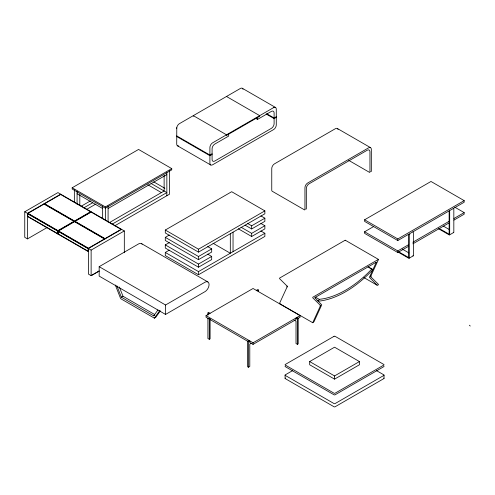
<?xml version="1.0" encoding="UTF-8"?>
<svg xmlns="http://www.w3.org/2000/svg" width="495" height="495" viewBox="0 0 495 495"><rect width="100%" height="100%" fill="white"/><g stroke="black" fill="none" stroke-linecap="round" stroke-linejoin="round"><path stroke-width="0.74" d="M176.715 128.366L176.808 127.5A3.849 2.221 -60 0 1 179.438 123.651L240.372 88.469A3.849 2.221 -60 0 1 243.002 89.279M287.044 287.044L287.044 286.036M320.234 306.207L320.234 305.192M370.928 275.925L370.928 276.94M345.256 240.663L345.164 240.224L279.613 278.072L279.526 278.611L287.366 286.351L279.452 303.546L312.803 322.746L314.096 321.515L321.75 304.827L314.795 297.662L376.367 262.115L369.412 277.311L377.066 285.157L378.353 284.903L378.446 284.359L370.6 276.618L378.514 259.423L345.262 240.217M376.045 262.808L375.823 262.43M318.365 301.189L319.238 299.357L323.167 298.813A98.072 56.622 -60 0 0 367.995 272.931L371.924 268.946L372.791 269.769A100.027 57.754 -60 0 1 318.365 301.189L317.041 300.422M116.907 285.856L121.343 297.179L153.704 315.86L157.942 309.932M159.965 310.334L154.378 318.137L155.721 317.363L160.262 311.027M315.34 297.346L315.117 297.984M47.384 227.391L27.473 238.893L24.75 237.322L24.75 211.767L57.94 192.605L124.319 230.93L124.319 252.722M60.662 194.176L27.473 213.339L27.473 238.893M72.177 187.772L138.557 149.447L171.746 168.609L171.746 169.865L105.367 208.191L72.177 189.028L72.177 187.772L105.367 206.935L171.746 168.609M176.783 127.698L176.715 144.051A3.849 2.221 -60 0 0 178.732 145.92M81.081 206.291L90.43 200.896M83.803 207.863L92.485 202.851M86.477 209.465L95.82 204.07M91.13 211.767L57.94 230.93L57.94 234.073M255.519 118.262L257.511 119.413L271.384 111.406A3.849 2.221 -60 0 1 274.106 112.978L274.106 123.626A3.849 2.221 -60 0 1 271.384 128.341L214.805 161.011A3.849 2.221 -60 0 1 212.083 159.44L212.083 148.785A3.849 2.221 -60 0 1 214.805 144.07L228.678 136.063L228.678 134.176M108.089 208.506L166.846 174.58M212.083 153.797L209.905 155.053L176.715 135.89M276.284 116.733L274.106 117.989L266.805 113.776M212.083 154.428L209.905 155.684L176.715 136.521M276.284 117.358L274.106 118.614L266.137 114.017M109.37 222.626L164.123 191.014L164.123 175.261M112.093 224.198L166.846 192.586L151.012 183.447M114.766 225.8L169.568 194.158L169.568 170.626M121.052 229.358L105.002 238.627L75.079 221.352L91.13 212.083L121.325 229.519M121.597 229.358L88.407 248.521L88.407 274.069L91.13 275.666L99.093 271.068M24.75 211.767L91.13 250.093L124.319 230.93M99.167 266.675L165.547 305L204.992 282.224A5.773 3.335 -60 0 1 209.076 284.582A5.773 3.335 -60 0 1 204.992 291.654L165.547 314.43L99.167 276.105L99.167 266.675L138.612 243.899A5.773 3.335 -60 0 1 142.152 244.214M165.299 230.039L231.679 191.713L264.868 210.876L264.868 213.791L198.489 252.116L165.299 232.953L165.299 230.039L198.489 249.195L264.868 210.876M99.093 271.043L91.13 275.641L91.13 250.093M207.696 246.603L211.681 248.898L211.681 252.042L198.489 259.658L165.299 240.496L165.299 237.353L169.259 235.069M207.696 254.145L211.681 256.441L211.681 259.584L198.489 267.201L165.299 248.038L165.299 244.895L169.259 242.612M260.884 230.979L264.868 233.281L264.868 236.424L198.489 274.75L165.299 255.587L165.299 252.444L169.278 250.142M121.343 297.179L122.977 296.233L154.675 314.535M165.299 237.353L198.489 256.515L211.681 248.898M247.692 223.511L251.677 225.807L264.868 218.19L264.868 221.333L251.677 228.95L245.037 225.12M165.299 244.895L198.489 264.058L211.681 256.441M241.059 227.224L251.677 233.355L264.868 225.739L264.868 228.882L251.677 236.499L238.398 228.832M165.299 252.444L198.489 271.606L264.868 233.281M153.704 315.86L154.793 315.228M364.605 219.786L430.984 181.467L464.174 200.624L464.174 202.226L397.794 240.545L364.605 221.383L364.605 219.786L397.794 238.949L464.174 200.624M207.919 315.204L207.919 312.945L208.717 312.487L210.097 313.286M206.038 315.631L253.056 288.486L300.075 315.631L300.075 317.227L297.396 318.774L296.016 317.976L296.016 319.572L253.056 344.378L249.789 342.49L249.789 340.894L248.41 341.692L206.038 317.227L206.038 315.631L253.056 342.781L300.075 315.631M256.323 290.373L257.703 289.575L258.501 290.033L258.501 291.536M257.115 290.831L258.501 290.033M408.684 246.238L397.794 252.524L364.605 233.362L364.605 231.765L373.577 226.586M207.919 318.211L207.919 338.5L209.305 339.298L210.097 338.84L210.097 318.792M280.04 303.361L279.514 303.59M409.872 234.203L408.684 234.89L408.684 257.586L398.729 251.837M364.605 231.765L397.794 250.928L408.684 244.641M412.836 242.247L449.138 221.284M453.927 218.518L464.174 212.603L464.174 214.199L453.927 220.114M412.836 243.843L449.138 222.88M248.997 340.436L247.611 341.234L247.611 366.783L248.41 367.24L249.789 366.442L249.789 344.087L251.113 343.326M409.068 258.254L413.22 255.853M449.522 234.896L453.674 232.501M294.055 320.042L296.016 321.168L296.016 343.53L297.396 344.328L298.194 343.864L298.194 318.316L296.808 317.518M292.65 370.588L285.318 374.826A0.767 0.446 0 0 0 285.318 375.457L334.014 403.567A0.767 0.446 0 0 0 335.103 403.567L383.798 375.457A0.767 0.446 0 0 0 383.798 374.826L376.46 370.588M309.666 361.567L334.558 347.199L359.45 361.567L359.45 364.759L334.558 379.133L309.666 364.759L309.666 361.567L334.558 375.94L359.45 361.567M378.452 259.38L312.803 297.235L312.716 297.773L320.556 305.514L312.704 322.752M337.336 128.49L370.526 147.646M454.88 207.238L464.174 212.603M242.296 88.277L275.486 107.44M348.666 160.331L369.4 172.303A0.767 0.446 60 0 0 369.944 171.988L369.944 151.804A3.849 2.221 -60 0 0 367.222 150.233L309.053 183.818A3.849 2.221 -60 0 0 306.331 188.533L306.331 208.717A0.767 0.446 60 0 1 305.786 209.026M226.5 96.482L259.689 115.644L259.689 116.269L226.5 135.432L226.5 134.801L193.31 115.644L193.31 116.269M443.328 226.085L449.305 229.538M439.183 228.48L449.138 234.228L449.138 211.532M438.514 228.727L449.138 234.859A0.767 0.446 60 0 0 449.683 234.543L449.683 211.848A0.767 0.446 60 0 0 449.138 210.907M402.212 249.059L408.851 252.889M398.067 252.079L408.684 258.211A0.767 0.446 60 0 0 409.229 257.901L409.229 235.205A0.767 0.446 60 0 0 408.684 234.259M177.513 145.808L210.703 164.971M367.94 266.644L371.924 268.946M368.812 267.467L371.467 269.002M260.884 215.894L264.868 218.19M363.887 277.565L377.165 285.231M260.884 223.437L264.868 225.739M153.735 181.875L164.878 188.31M147.733 184.697L161.5 192.648M315.253 297.062L319.238 299.357M213.06 243.262L230.317 253.23L230.317 233.739M77.078 193.743L102.644 208.506M141.502 243.614L207.881 281.94M44.067 203.761L105.002 238.943M207.919 312.945L209.305 313.743M57.94 233.758L27.745 216.327L27.745 213.815L57.668 231.091L57.668 233.603M27.473 216.482L88.407 251.664M154.421 318.161L120.669 298.671L115.316 285.021M469.378 325.209L470.25 326.032M119.375 287.038L122.977 296.233M397.794 238.949L397.794 240.545M397.794 250.928L397.794 252.524M384.021 375.142L384.021 378.335M334.558 375.94L334.558 379.133M297.396 318.774L297.396 344.328M285.089 375.142L285.089 378.335M257.511 117.525L257.511 119.413M253.056 342.781L253.056 344.378M251.677 225.807L251.677 228.95M251.677 233.355L251.677 236.499M248.41 341.692L248.41 367.24M233.04 232.167L233.04 251.658M209.305 318.483L209.305 339.298M198.489 249.195L198.489 252.116M198.489 256.515L198.489 259.658M198.489 264.058L198.489 267.201M198.489 271.606L198.489 274.75M166.846 172.699L166.846 195.729M165.547 305L165.547 314.43M108.089 205.988L108.089 222.008M105.367 206.935L105.367 220.597M102.644 205.988L102.644 218.258M79.8 194.424L79.8 205.679M77.078 191.231L77.078 204.249M74.355 189.789L74.355 201.935M285.318 378.019A0.767 0.446 0 0 0 285.318 378.65L334.014 406.766A0.767 0.446 0 0 0 335.103 406.766L383.798 378.65A0.767 0.446 0 0 0 383.916 378.112M383.916 366.139A0.767 0.446 0 0 1 383.798 366.671L335.103 394.787A0.767 0.446 0 0 1 334.014 394.787L285.318 366.671A0.767 0.446 0 0 1 285.318 366.046M412.836 255.816A0.767 0.446 60 0 0 413.381 255.507L413.381 232.811A0.767 0.446 60 0 0 412.836 231.864M453.284 232.464A0.767 0.446 60 0 0 453.828 232.149L453.828 209.453A0.767 0.446 60 0 0 453.284 208.513M370.78 171.505A0.767 0.446 60 0 0 371.324 171.19L371.324 149.41A3.849 2.221 -60 0 0 368.602 147.838L307.667 183.02A3.849 2.221 -60 0 0 304.945 187.735L304.945 209.515A0.767 0.446 60 0 1 304.4 209.824L272.3 191.293A0.767 0.446 60 0 1 271.755 190.352L271.755 168.572A3.849 2.221 -60 0 1 274.478 163.857L335.412 128.675A3.849 2.221 -60 0 1 338.042 129.492M44.067 204.076L28.017 213.339L57.94 230.614L73.99 221.352L44.067 204.076M60.662 194.492L44.612 203.761L74.535 221.036L90.585 211.767L60.662 194.492M74.535 221.667L58.484 230.93L88.407 248.205L104.457 238.943L74.535 221.667M273.562 107.632L212.627 142.814A3.849 2.221 -60 0 0 209.905 147.529L209.905 163.208A3.849 2.221 -60 0 0 212.627 164.779L273.562 129.603A3.849 2.221 -60 0 0 276.284 124.889L276.284 109.203A3.849 2.221 -60 0 0 273.562 107.632M334.014 336.334L285.318 364.45A0.767 0.446 0 0 0 285.318 365.075L334.014 393.191A0.767 0.446 0 0 0 335.103 393.191L383.798 365.075A0.767 0.446 0 0 0 383.798 364.45L335.103 336.334A0.767 0.446 0 0 0 334.014 336.334M88.135 248.676L58.212 231.4L58.212 233.918L88.135 251.194L88.135 248.676"/></g></svg>
